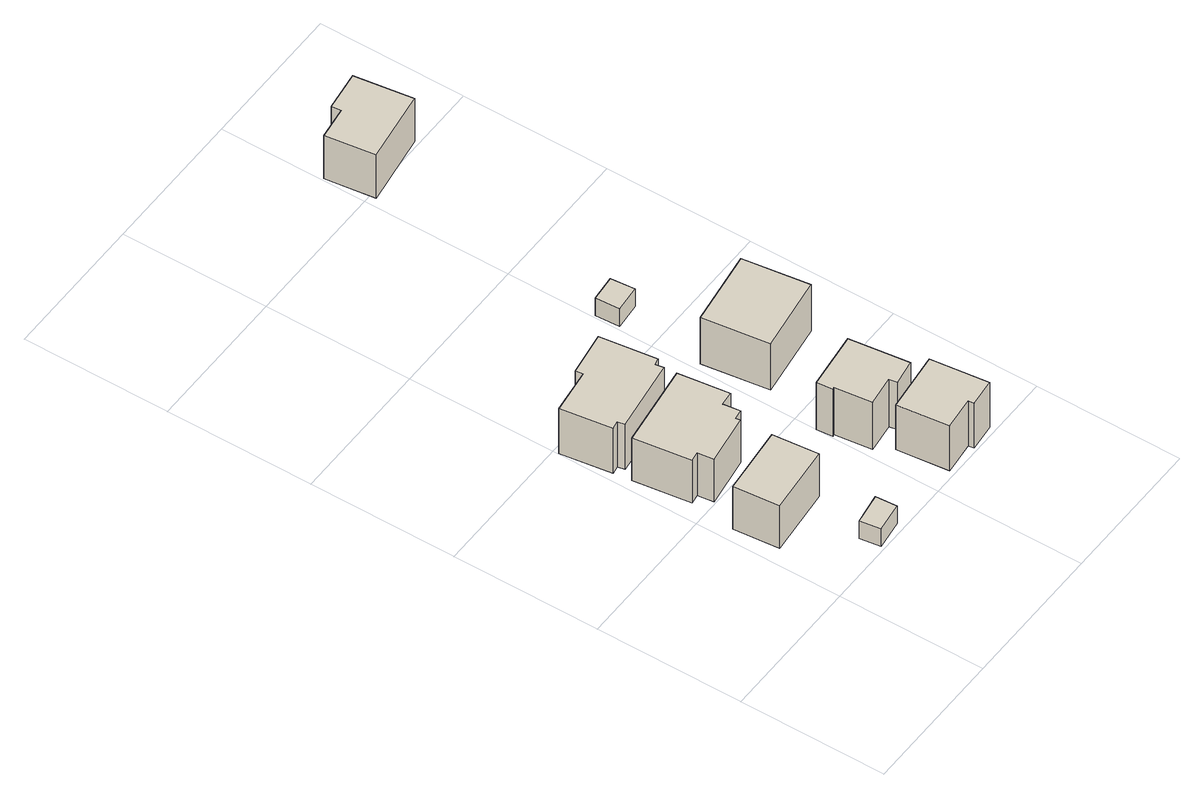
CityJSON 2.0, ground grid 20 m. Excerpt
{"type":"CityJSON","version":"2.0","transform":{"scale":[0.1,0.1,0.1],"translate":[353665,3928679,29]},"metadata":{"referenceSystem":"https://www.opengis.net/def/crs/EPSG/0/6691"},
"CityObjects":{
"building1":{"type":"Building","attributes":{"usage":"411","measuredHeight":7.4,"storeysAboveGround":2,"BuildingIDAttribute.prefecture":"14","BuildingIDAttribute.city":"14153","BuildingDetailAttribute.totalFloorArea":143.6,"BuildingDetailAttribute.buildingFootprintArea":71.8,"BuildingDetailAttribute.buildingStructureType":"610","BuildingDetailAttribute.buildingStructureOrgType":"2","BuildingDetailAttribute.orgUsage":"10","BuildingDetailAttribute.surveyYear":2015,"BuildingRiverFloodingRiskAttribute.description":"1","BuildingRiverFloodingRiskAttribute.rankOrg":"1","BuildingRiverFloodingRiskAttribute.depth":0.45,"BuildingRiverFloodingRiskAttribute.adminType":"2","BuildingRiverFloodingRiskAttribute.scale":"2","BuildingRiverFloodingRiskAttribute.duration":1},"geometry":[{"type":"Solid","lod":"1","boundaries":[[[[0,1,2,3]],[[2,4,5,3]],[[1,6,4,2]],[[0,7,6,1]],[[3,5,7,0]],[[4,6,7,5]]]]}]},
"building2":{"type":"Building","attributes":{"BuildingIDAttribute.prefecture":"14","BuildingIDAttribute.city":"14153","BuildingDetailAttribute.surveyYear":2015,"BuildingRiverFloodingRiskAttribute.description":"1","BuildingRiverFloodingRiskAttribute.rankOrg":"2","BuildingRiverFloodingRiskAttribute.depth":0.73,"BuildingRiverFloodingRiskAttribute.adminType":"2","BuildingRiverFloodingRiskAttribute.scale":"2","BuildingRiverFloodingRiskAttribute.duration":1},"geometry":[{"type":"Solid","lod":"1","boundaries":[[[[8,9,10,11]],[[10,12,13,11]],[[9,14,12,10]],[[8,15,14,9]],[[11,13,15,8]],[[12,14,15,13]]]]}]},
"building3":{"type":"Building","attributes":{"usage":"411","measuredHeight":8.1,"storeysAboveGround":2,"BuildingIDAttribute.prefecture":"14","BuildingIDAttribute.city":"14153","BuildingDetailAttribute.totalFloorArea":101.17,"BuildingDetailAttribute.buildingFootprintArea":50.59,"BuildingDetailAttribute.buildingStructureType":"601","BuildingDetailAttribute.buildingStructureOrgType":"1","BuildingDetailAttribute.orgUsage":"10","BuildingDetailAttribute.surveyYear":2015,"BuildingRiverFloodingRiskAttribute.description":"1","BuildingRiverFloodingRiskAttribute.rankOrg":"2","BuildingRiverFloodingRiskAttribute.depth":0.5,"BuildingRiverFloodingRiskAttribute.adminType":"2","BuildingRiverFloodingRiskAttribute.scale":"2"},"geometry":[{"type":"Solid","lod":"1","boundaries":[[[[16,17,18,19,20,21,22,23,24,25]],[[24,26,27,25]],[[23,28,26,24]],[[22,29,28,23]],[[21,30,29,22]],[[20,31,30,21]],[[19,32,31,20]],[[18,33,32,19]],[[17,34,33,18]],[[16,35,34,17]],[[25,27,35,16]],[[26,28,29,30,31,32,33,34,35,27]]]]}]},
"building4":{"type":"Building","attributes":{"usage":"411","measuredHeight":8.5,"storeysAboveGround":2,"BuildingIDAttribute.prefecture":"14","BuildingIDAttribute.city":"14153","BuildingDetailAttribute.totalFloorArea":167.87,"BuildingDetailAttribute.buildingFootprintArea":83.94,"BuildingDetailAttribute.buildingStructureType":"601","BuildingDetailAttribute.buildingStructureOrgType":"1","BuildingDetailAttribute.orgUsage":"10","BuildingDetailAttribute.surveyYear":2015,"BuildingRiverFloodingRiskAttribute.description":"1","BuildingRiverFloodingRiskAttribute.rankOrg":"1","BuildingRiverFloodingRiskAttribute.depth":0.37,"BuildingRiverFloodingRiskAttribute.adminType":"2","BuildingRiverFloodingRiskAttribute.scale":"2"},"geometry":[{"type":"Solid","lod":"1","boundaries":[[[[36,37,38,39,40,41,42,43,44,45]],[[44,46,47,45]],[[43,48,46,44]],[[42,49,48,43]],[[41,50,49,42]],[[40,51,50,41]],[[39,52,51,40]],[[38,53,52,39]],[[37,54,53,38]],[[36,55,54,37]],[[45,47,55,36]],[[46,48,49,50,51,52,53,54,55,47]]]]}]},
"building5":{"type":"Building","attributes":{"measuredHeight":8.9,"BuildingIDAttribute.prefecture":"14","BuildingIDAttribute.city":"14153","BuildingDetailAttribute.surveyYear":2015,"BuildingRiverFloodingRiskAttribute.description":"1","BuildingRiverFloodingRiskAttribute.rankOrg":"2","BuildingRiverFloodingRiskAttribute.depth":0.76,"BuildingRiverFloodingRiskAttribute.adminType":"2","BuildingRiverFloodingRiskAttribute.scale":"2","BuildingRiverFloodingRiskAttribute.duration":1.33},"geometry":[{"type":"Solid","lod":"1","boundaries":[[[[56,57,58,59,60,61,62,63]],[[62,64,65,63]],[[61,66,64,62]],[[60,67,66,61]],[[59,68,67,60]],[[58,69,68,59]],[[57,70,69,58]],[[56,71,70,57]],[[63,65,71,56]],[[64,66,67,68,69,70,71,65]]]]}]},
"building6":{"type":"Building","attributes":{"measuredHeight":8.4,"BuildingIDAttribute.prefecture":"14","BuildingIDAttribute.city":"14153","BuildingDetailAttribute.surveyYear":2015,"BuildingRiverFloodingRiskAttribute.description":"1","BuildingRiverFloodingRiskAttribute.rankOrg":"2","BuildingRiverFloodingRiskAttribute.depth":0.54,"BuildingRiverFloodingRiskAttribute.adminType":"2","BuildingRiverFloodingRiskAttribute.scale":"2","BuildingRiverFloodingRiskAttribute.duration":1.33},"geometry":[{"type":"Solid","lod":"1","boundaries":[[[[72,73,74,75,76,77]],[[76,78,79,77]],[[75,80,78,76]],[[74,81,80,75]],[[73,82,81,74]],[[72,83,82,73]],[[77,79,83,72]],[[78,80,81,82,83,79]]]]}]},
"building7":{"type":"Building","attributes":{"usage":"411","measuredHeight":8.9,"storeysAboveGround":2,"BuildingIDAttribute.prefecture":"14","BuildingIDAttribute.city":"14153","BuildingDetailAttribute.totalFloorArea":156.81,"BuildingDetailAttribute.buildingFootprintArea":78.41,"BuildingDetailAttribute.buildingStructureType":"601","BuildingDetailAttribute.buildingStructureOrgType":"1","BuildingDetailAttribute.orgUsage":"10","BuildingDetailAttribute.surveyYear":2015,"BuildingRiverFloodingRiskAttribute.description":"1","BuildingRiverFloodingRiskAttribute.rankOrg":"2","BuildingRiverFloodingRiskAttribute.depth":0.74,"BuildingRiverFloodingRiskAttribute.adminType":"2","BuildingRiverFloodingRiskAttribute.scale":"2","BuildingRiverFloodingRiskAttribute.duration":1.75},"geometry":[{"type":"Solid","lod":"1","boundaries":[[[[84,85,86,87]],[[86,88,89,87]],[[85,90,88,86]],[[84,91,90,85]],[[87,89,91,84]],[[88,90,91,89]]]]}]},
"building8":{"type":"Building","attributes":{"BuildingIDAttribute.prefecture":"14","BuildingIDAttribute.city":"14153","BuildingDetailAttribute.surveyYear":2015,"BuildingRiverFloodingRiskAttribute.description":"1","BuildingRiverFloodingRiskAttribute.rankOrg":"2","BuildingRiverFloodingRiskAttribute.depth":0.62,"BuildingRiverFloodingRiskAttribute.adminType":"2","BuildingRiverFloodingRiskAttribute.scale":"2","BuildingRiverFloodingRiskAttribute.duration":1.08},"geometry":[{"type":"Solid","lod":"1","boundaries":[[[[92,93,94,95]],[[94,96,97,95]],[[93,98,96,94]],[[92,99,98,93]],[[95,97,99,92]],[[96,98,99,97]]]]}]},
"building9":{"type":"Building","attributes":{"usage":"411","measuredHeight":8,"storeysAboveGround":2,"BuildingIDAttribute.prefecture":"14","BuildingIDAttribute.city":"14153","BuildingDetailAttribute.totalFloorArea":147.31,"BuildingDetailAttribute.buildingFootprintArea":73.66,"BuildingDetailAttribute.buildingStructureType":"601","BuildingDetailAttribute.buildingStructureOrgType":"1","BuildingDetailAttribute.orgUsage":"10","BuildingDetailAttribute.surveyYear":2015,"BuildingRiverFloodingRiskAttribute.description":"1","BuildingRiverFloodingRiskAttribute.rankOrg":"2","BuildingRiverFloodingRiskAttribute.depth":0.57,"BuildingRiverFloodingRiskAttribute.adminType":"2","BuildingRiverFloodingRiskAttribute.scale":"2","BuildingRiverFloodingRiskAttribute.duration":0.833},"geometry":[{"type":"Solid","lod":"1","boundaries":[[[[100,101,102,103,104,105]],[[104,106,107,105]],[[103,108,106,104]],[[102,109,108,103]],[[101,110,109,102]],[[100,111,110,101]],[[105,107,111,100]],[[106,108,109,110,111,107]]]]}]}
},
"vertices":[
[16,160,8],[109,169,8],[115,107,8],[22,98,8],[115,107,80],[22,98,80],[109,169,80],[16,160,80],
[130,39,6],[132,10,6],[92,5,6],[88,33,6],[92,5,36],[88,33,36],[132,10,36],[130,39,36],
[127,314,7],[136,245,7],[117,243,7],[120,220,7],[107,218,7],[108,212,7],[40,202,7],[37,224,7],[24,222,7],[14,299,7],[24,222,79],[14,299,79],[37,224,79],[40,202,79],[108,212,79],[107,218,79],[120,220,79],[117,243,79],[136,245,79],[127,314,79],
[60,410,7],[120,419,7],[130,342,7],[121,340,7],[123,329,7],[24,315,7],[22,325,7],[11,323,7],[1,392,7],[62,400,7],[1,392,83],[62,400,83],[11,323,83],[22,325,83],[24,315,83],[123,329,83],[121,340,83],[130,342,83],[120,419,83],[60,410,83],
[252,92,8],[250,103,8],[210,98,8],[204,148,8],[201,147,8],[199,169,8],[276,178,8],[286,97,8],[276,178,88],[286,97,88],[199,169,88],[201,147,88],[204,148,88],[210,98,88],[250,103,88],[252,92,88],
[278,3,8],[277,11,8],[233,6,8],[225,76,8],[306,85,8],[315,7,8],[306,85,84],[315,7,84],[225,76,84],[233,6,84],[277,11,84],[278,3,84],
[312,352,7],[324,262,7],[221,248,7],[209,338,7],[221,248,85],[209,338,85],[324,262,85],[312,352,85],
[239,449,9],[203,446,9],[201,479,9],[236,482,9],[201,479,39],[236,482,39],[203,446,39],[239,449,39],
[200,857,10],[244,863,10],[242,876,10],[296,883,10],[307,804,10],[209,790,10],[307,804,83],[209,790,83],[296,883,83],[242,876,83],[244,863,83],[200,857,83]
]}
